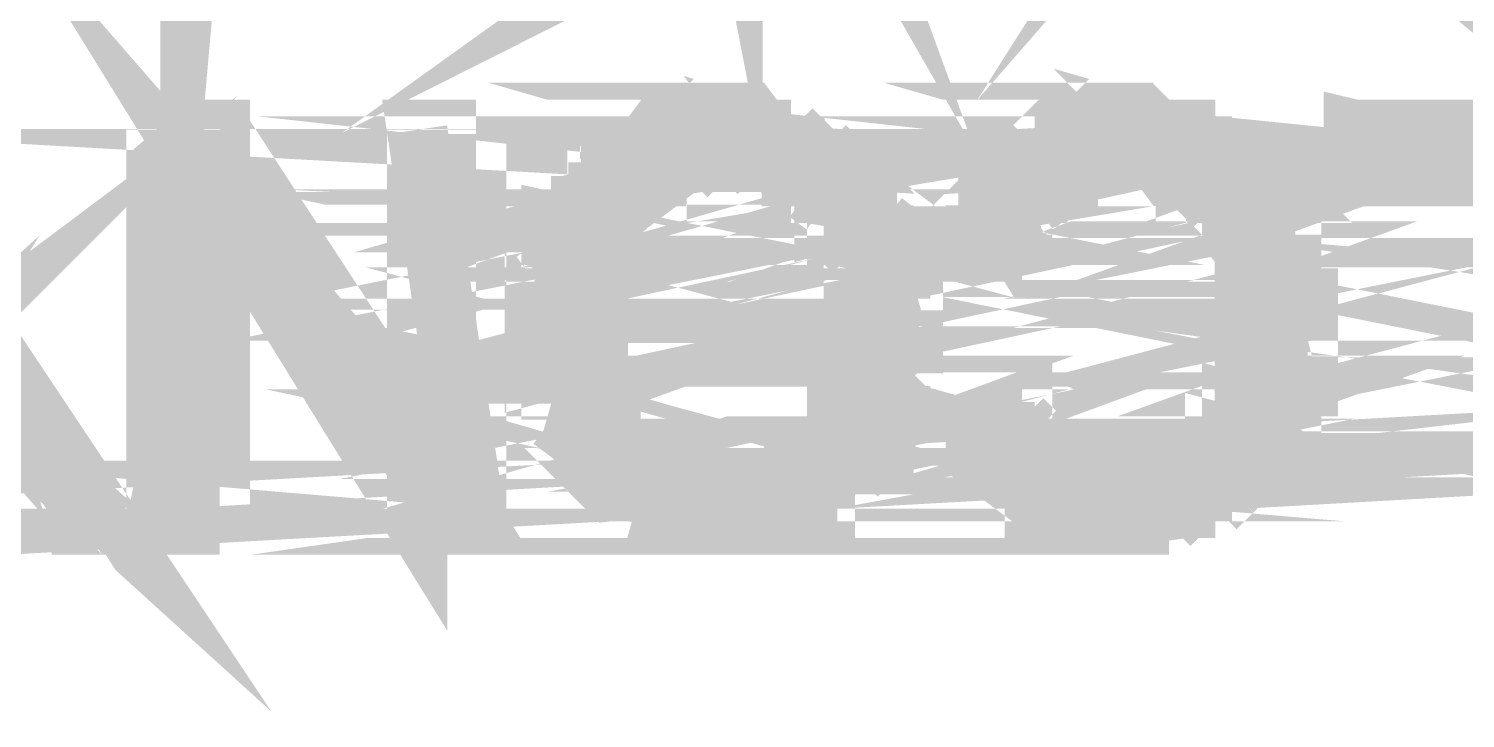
# Model space of a CAD drawing. Header units: inches. Extents: x -524 to 1067, y -71 to 1110.
# Drawn here: x 391.2 to 413.22, y 109.05 to 119.62 of the extents above; entities that cross this region are included whole.
import ezdxf

# ---------------------------------------------------------------- set-up
doc = ezdxf.new("R2010")
doc.units = ezdxf.units.IN
doc.header["$MEASUREMENT"] = 0
doc.layers.add('H', color=7, linetype='Continuous')
doc.layers.add('P', color=7, linetype='Continuous')

msp = doc.modelspace()

# ---------------------------------------------------------------- hatches: boundary and pattern name
at = {"layer": 'H', "linetype": 'Continuous'}
for points in [[(400.635, 117.82), (400.89, 118.01), (401.343, 118.01), (401.533, 118.269), (402.241, 118.269), (402.5, 118.01), (402.952, 118.01), (403.208, 117.82), (400.635, 117.82)], [(407.329, 118.01), (407.588, 118.269), (408.296, 118.269), (408.486, 118.01), (407.329, 118.01)], [(394.131, 112.024), (393.229, 112.024), (393.229, 118.01), (394.131, 118.01), (394.131, 112.024)], [(397.156, 113.374), (397.156, 112.024), (394.131, 116.918), (394.131, 118.01), (397.156, 113.374)], [(397.156, 112.024), (397.156, 118.01), (398.058, 112.024), (397.156, 112.024)], [(398.058, 112.024), (397.156, 118.01), (398.058, 118.01), (398.058, 112.024)], [(406.427, 117.561), (406.876, 118.01), (409.453, 118.01), (409.453, 117.82), (409.646, 117.82), (409.905, 117.561), (406.427, 117.561)], [(411.511, 117.367), (411.511, 118.01), (415.249, 118.01), (414.541, 117.367), (411.511, 117.367)], [(400.182, 117.561), (400.182, 117.82), (403.401, 117.82), (403.66, 117.561), (400.182, 117.561)], [(399.474, 116.918), (399.474, 117.112), (399.733, 117.112), (399.733, 117.367), (400.89, 117.367), (400.89, 117.112), (400.635, 117.112), (399.474, 116.918)], [(399.923, 117.367), (401.533, 117.561), (401.792, 117.561), (401.533, 117.561), (401.343, 117.367), (399.923, 117.367)], [(399.923, 117.367), (399.923, 117.561), (401.792, 117.561), (399.923, 117.367)], [(402.5, 117.367), (402.241, 117.561), (403.85, 117.561), (403.85, 117.367), (402.5, 117.367)], [(402.952, 117.112), (402.952, 117.367), (404.109, 117.367), (404.109, 117.112), (404.369, 116.918), (403.208, 117.112), (402.952, 117.112)], [(405.719, 116.918), (405.978, 117.112), (407.135, 117.367), (406.876, 117.112), (405.719, 116.918)], [(405.978, 117.112), (405.978, 117.367), (407.135, 117.367), (405.978, 117.112)], [(406.168, 117.367), (406.168, 117.561), (407.843, 117.561), (407.588, 117.367), (406.168, 117.367)], [(408.745, 117.367), (408.486, 117.561), (409.905, 117.561), (410.161, 117.367), (408.745, 117.367)], [(409.004, 117.112), (409.004, 117.367), (410.161, 117.367), (410.354, 117.112), (409.004, 117.112)], [(399.474, 116.659), (399.474, 116.918), (400.635, 117.112), (400.376, 116.918), (399.474, 116.659)], [(399.474, 116.659), (400.376, 116.918), (400.182, 116.659), (399.474, 116.659)], [(403.401, 116.918), (403.208, 117.112), (404.369, 116.918), (403.401, 116.918)], [(403.401, 116.659), (403.401, 116.918), (404.369, 116.918), (404.369, 116.659), (403.401, 116.659)], [(405.719, 116.4), (405.719, 116.918), (406.876, 117.112), (406.686, 116.918), (406.686, 116.659), (406.427, 116.4), (406.427, 116.21), (405.526, 116.21), (405.526, 116.4), (405.719, 116.4)], [(409.453, 116.918), (409.194, 117.112), (410.354, 116.918), (409.453, 116.918)], [(410.354, 116.918), (409.194, 117.112), (410.354, 117.112), (410.354, 116.918)], [(409.646, 116.659), (409.453, 116.918), (410.354, 116.918), (410.613, 116.659), (409.646, 116.4), (409.646, 116.659)], [(399.215, 115.951), (399.215, 116.659), (400.182, 116.659), (400.182, 116.4), (399.923, 116.21), (399.923, 114.082), (399.215, 113.893), (399.215, 114.342), (399.025, 114.342), (399.025, 115.758), (399.215, 115.951)], [(404.558, 116.21), (403.66, 116.4), (403.66, 116.659), (404.369, 116.659), (404.558, 116.4), (404.558, 116.21)], [(409.646, 116.4), (410.613, 116.659), (410.613, 116.4), (409.646, 116.4)], [(403.85, 115.502), (403.85, 116.21), (403.66, 116.4), (404.558, 116.21), (404.558, 115.951), (404.817, 115.951), (404.817, 115.758), (403.85, 115.502)], [(409.905, 116.21), (409.646, 116.4), (410.613, 116.4), (410.613, 115.951), (410.803, 115.951), (410.803, 115.243), (409.905, 115.05), (409.905, 116.21)], [(406.427, 115.951), (405.526, 116.21), (406.427, 116.21), (406.427, 115.951)], [(403.85, 113.893), (403.85, 115.502), (404.817, 115.758), (404.817, 114.342), (404.558, 114.082), (404.558, 113.633), (404.369, 113.374), (404.369, 113.185), (403.401, 113.374), (403.66, 113.374), (403.66, 113.893), (403.85, 113.893)], [(391.62, 112.024), (390.463, 113.893), (390.397, 114.082), (389.755, 114.794), (390.204, 115.502), (392.521, 112.024), (391.62, 112.024)], [(410.803, 114.794), (409.905, 115.05), (410.803, 115.243), (410.803, 114.794)], [(409.905, 113.893), (409.905, 115.05), (410.803, 114.794), (410.803, 114.082), (410.613, 114.082), (410.613, 113.633), (410.354, 113.374), (409.646, 113.374), (409.646, 113.893), (409.905, 113.893)], [(399.474, 113.374), (399.215, 113.633), (399.215, 113.893), (399.923, 114.082), (400.182, 113.893), (400.182, 113.374), (399.474, 113.374)], [(405.719, 113.633), (406.427, 113.893), (406.427, 113.633), (405.719, 113.633)], [(405.719, 113.374), (405.719, 113.633), (406.427, 113.633), (406.686, 113.374), (406.686, 113.185), (406.876, 113.185), (405.978, 112.925), (405.978, 113.185), (405.719, 113.374)], [(399.733, 112.925), (399.474, 113.185), (399.474, 113.374), (400.376, 113.374), (400.376, 113.185), (400.635, 113.185), (399.733, 112.925)], [(399.923, 112.732), (399.733, 112.925), (400.635, 113.185), (400.635, 112.925), (400.89, 112.925), (399.923, 112.732)], [(403.208, 112.925), (403.208, 113.185), (403.401, 113.185), (403.401, 113.374), (404.369, 113.185), (404.109, 113.185), (404.109, 112.925), (403.208, 112.925)], [(406.168, 112.732), (405.978, 112.925), (406.876, 113.185), (406.876, 112.925), (407.135, 112.925), (407.329, 112.732), (406.168, 112.732)], [(409.194, 112.925), (409.194, 113.185), (409.453, 113.185), (409.453, 113.374), (410.354, 113.374), (410.354, 113.185), (410.161, 112.925), (409.194, 112.925)], [(399.923, 112.732), (400.89, 112.925), (401.084, 112.732), (399.923, 112.732)], [(400.182, 112.476), (399.923, 112.732), (401.792, 112.732), (400.182, 112.476)], [(400.182, 112.476), (401.792, 112.732), (403.66, 112.732), (403.66, 112.476), (403.401, 112.476), (403.401, 112.217), (400.376, 112.476), (400.182, 112.476)], [(402.693, 112.732), (404.109, 112.925), (403.85, 112.732), (402.693, 112.732)], [(402.693, 112.732), (402.952, 112.925), (404.109, 112.925), (402.693, 112.732)], [(406.427, 112.476), (406.168, 112.732), (409.905, 112.732), (409.453, 112.217), (406.686, 112.217), (406.686, 112.476), (406.427, 112.476)], [(408.745, 112.732), (409.004, 112.925), (410.161, 112.925), (409.905, 112.732), (408.745, 112.732)], [(401.084, 112.024), (400.89, 112.217), (400.376, 112.217), (400.376, 112.476), (403.401, 112.217), (402.952, 112.217), (402.693, 112.024), (401.084, 112.024)], [(407.135, 112.024), (406.876, 112.217), (409.004, 112.217), (408.745, 112.024), (407.135, 112.024)]]:
    msp.add_hatch(color=256, dxfattribs=at).paths.add_polyline_path(points)

# ---------------------------------------------------------------- linework, layer by layer
at = {"layer": 'P', "const_width": 0.927}
for points in [[(393.872, 123.419), (393.682, 121.294), (393.682, 122.262)], [(411.964, 121.294), (409.387, 123.419), (409.646, 123.163)], [(409.646, 122.904), (411.964, 121.294), (409.646, 123.163), (409.646, 122.904)], [(408.938, 122.711), (409.387, 123.419), (408.938, 122.904), (408.938, 122.711)], [(401.985, 127.09), (401.084, 127.09), (401.985, 122.455), (401.985, 127.09)], [(403.142, 123.163), (403.401, 122.711), (403.142, 123.419)], [(401.985, 121.554), (401.084, 121.101), (401.985, 121.747), (401.985, 121.554)], [(397.156, 112.024), (397.156, 113.44), (394.131, 116.918), (397.156, 112.024)], [(402.241, 118.334), (401.533, 118.334), (402.434, 118.075), (402.241, 118.334)], [(408.23, 118.334), (407.588, 118.334), (408.486, 118.075), (408.23, 118.334)], [(401.533, 118.334), (402.434, 118.075), (401.277, 118.075), (401.533, 118.334)], [(401.792, 118.334), (402.241, 118.334), (401.533, 118.334), (401.792, 118.334)], [(401.792, 118.334), (401.792, 118.334), (401.792, 118.334)], [(401.985, 118.334), (401.985, 118.334), (401.985, 118.334)], [(401.985, 118.334), (402.241, 118.334), (401.985, 118.334)], [(407.588, 118.334), (408.486, 118.075), (407.329, 118.075), (407.588, 118.334)], [(408.23, 118.334), (407.588, 118.334), (407.778, 118.334)], [(408.037, 118.334), (408.23, 118.334), (408.037, 118.334), (407.778, 118.334), (408.037, 118.334)], [(408.23, 118.334), (407.778, 118.334)], [(407.778, 118.334), (408.23, 118.334)], [(407.778, 118.334), (408.23, 118.334)], [(408.23, 118.334), (408.23, 118.334)], [(389.236, 114.148), (389.495, 114.342), (387.178, 112.024)], [(393.164, 112.024), (394.131, 116.918), (393.164, 118.075)], [(393.164, 118.075), (393.164, 112.024)], [(394.131, 116.918), (393.164, 118.075)], [(393.164, 118.075), (394.131, 118.075), (394.131, 116.918)], [(394.131, 116.918), (394.131, 118.075)], [(394.131, 118.075), (397.156, 113.44)], [(400.825, 118.075), (403.142, 117.82), (400.635, 117.82), (400.825, 118.075)], [(398.058, 112.024), (397.156, 118.075), (398.058, 118.075)], [(397.156, 118.075), (397.156, 113.44), (398.058, 112.024)], [(398.058, 112.024), (397.156, 118.075)], [(398.058, 118.075), (398.058, 112.024)], [(406.876, 118.075), (409.387, 117.82), (406.621, 117.82), (406.876, 118.075)], [(401.084, 118.075), (402.887, 118.075), (400.825, 118.075), (401.084, 118.075)], [(402.887, 118.075), (400.825, 118.075), (402.887, 118.075), (402.887, 118.075), (400.825, 118.075), (402.887, 118.075)], [(400.825, 118.075), (400.825, 118.075), (402.887, 118.075)], [(400.825, 118.075), (403.142, 117.82), (402.887, 118.075)], [(401.277, 118.075), (402.693, 118.075), (401.084, 118.075)], [(401.084, 118.075), (401.277, 118.075)], [(402.693, 118.075), (401.084, 118.075)], [(401.084, 118.075), (402.887, 118.075), (402.693, 118.075)], [(402.434, 118.075), (401.277, 118.075), (402.434, 118.075), (402.434, 118.075), (401.277, 118.075), (402.434, 118.075)], [(401.277, 118.075), (401.277, 118.075), (402.434, 118.075)], [(401.277, 118.075), (402.693, 118.075)], [(402.693, 118.075), (402.434, 118.075)], [(409.194, 118.075), (406.876, 118.075), (409.194, 118.075)], [(409.387, 118.075), (406.876, 118.075)], [(406.876, 118.075), (409.387, 117.82)], [(408.938, 118.075), (406.876, 118.075), (408.938, 118.075)], [(409.194, 118.075), (406.876, 118.075), (406.876, 118.075), (409.194, 118.075)], [(408.938, 118.075), (406.876, 118.075), (407.069, 118.075)], [(407.329, 118.075), (408.938, 118.075), (407.069, 118.075), (407.329, 118.075)], [(408.938, 118.075), (407.069, 118.075), (408.938, 118.075), (408.938, 118.075), (407.069, 118.075)], [(408.486, 118.075), (407.329, 118.075)], [(407.329, 118.075), (408.679, 118.075)], [(407.329, 118.075), (408.679, 118.075)], [(408.679, 118.075), (407.329, 118.075), (407.329, 118.075), (408.679, 118.075)], [(407.329, 118.075), (408.938, 118.075), (408.679, 118.075)], [(408.679, 118.075), (408.486, 118.075)], [(409.387, 117.82), (409.387, 118.075)], [(411.511, 117.367), (414.475, 117.367), (411.511, 118.075), (411.511, 117.367)], [(414.475, 117.367), (411.511, 118.075)], [(411.511, 118.075), (415.183, 118.075), (414.475, 117.367)], [(400.116, 117.82), (403.595, 117.626), (400.116, 117.626)], [(399.923, 117.367), (401.533, 117.626), (401.277, 117.367)], [(403.401, 117.82), (400.116, 117.82), (400.376, 117.82)], [(403.401, 117.82), (400.116, 117.82)], [(400.116, 117.82), (403.595, 117.626), (403.401, 117.82)], [(400.116, 117.626), (400.116, 117.82)], [(400.376, 117.82), (403.401, 117.82)], [(403.401, 117.82), (400.376, 117.82)], [(400.376, 117.82), (403.401, 117.82)], [(400.376, 117.82), (403.401, 117.82), (403.401, 117.82)], [(403.401, 117.82), (400.376, 117.82)], [(400.635, 117.82), (403.401, 117.82)], [(403.401, 117.82), (400.635, 117.82)], [(403.142, 117.82), (400.635, 117.82)], [(400.635, 117.82), (403.401, 117.82)], [(403.401, 117.82), (403.142, 117.82)], [(408.679, 117.367), (410.095, 117.367), (408.486, 117.626), (408.679, 117.367)], [(409.646, 117.82), (406.427, 117.626), (406.621, 117.82)], [(406.168, 117.367), (407.778, 117.626), (407.588, 117.367)], [(409.646, 117.82), (406.427, 117.626)], [(409.387, 117.82), (406.621, 117.82)], [(406.621, 117.82), (409.646, 117.82)], [(406.621, 117.82), (409.646, 117.82)], [(409.646, 117.82), (406.621, 117.82)], [(406.621, 117.82), (406.621, 117.82)], [(409.646, 117.82), (406.621, 117.82)], [(406.621, 117.82), (409.646, 117.82), (409.646, 117.82), (406.621, 117.82)], [(409.646, 117.82), (409.387, 117.82)], [(409.84, 117.626), (409.646, 117.82)], [(390.397, 114.148), (389.689, 114.856), (390.138, 114.148)], [(399.923, 117.367), (401.533, 117.626), (401.792, 117.626), (399.923, 117.367)], [(403.85, 117.626), (402.434, 117.367), (403.85, 117.367)], [(402.241, 117.626), (403.85, 117.626), (402.434, 117.367)], [(403.595, 117.626), (399.923, 117.626)], [(399.923, 117.626), (400.116, 117.626)], [(403.595, 117.626), (399.923, 117.626), (401.985, 117.626)], [(399.923, 117.626), (401.985, 117.626), (401.985, 117.626)], [(401.985, 117.626), (399.923, 117.626)], [(401.985, 117.626), (399.923, 117.626)], [(399.923, 117.626), (401.985, 117.626)], [(401.792, 117.626), (399.923, 117.626), (399.923, 117.367)], [(399.923, 117.367), (401.792, 117.626)], [(403.595, 117.626), (400.116, 117.626)], [(400.116, 117.626), (403.595, 117.626)], [(400.116, 117.626), (403.595, 117.626)], [(401.985, 117.626), (403.85, 117.626)], [(403.85, 117.626), (401.985, 117.626)], [(401.985, 117.626), (403.595, 117.626)], [(401.985, 117.626), (403.85, 117.626)], [(403.85, 117.626), (401.985, 117.626)], [(401.985, 117.626), (403.85, 117.626)], [(403.85, 117.626), (403.595, 117.626), (401.985, 117.626)], [(402.434, 117.367), (402.241, 117.626)], [(410.095, 117.367), (408.486, 117.626), (409.84, 117.626), (410.095, 117.367)], [(403.595, 117.626), (403.595, 117.626)], [(403.85, 117.367), (403.85, 117.626)], [(406.168, 117.367), (407.778, 117.626)], [(407.778, 117.626), (406.168, 117.626)], [(406.168, 117.626), (406.168, 117.367)], [(407.778, 117.626), (406.168, 117.626)], [(406.168, 117.626), (407.778, 117.626)], [(406.168, 117.626), (407.778, 117.626), (408.037, 117.626), (406.168, 117.626)], [(408.037, 117.626), (406.168, 117.626), (409.84, 117.626)], [(406.168, 117.626), (409.84, 117.626)], [(409.84, 117.626), (406.427, 117.626), (406.168, 117.626)], [(409.84, 117.626), (406.427, 117.626), (406.427, 117.626)], [(406.427, 117.626), (409.84, 117.626)], [(406.427, 117.626), (409.84, 117.626)], [(407.778, 117.626), (407.778, 117.626)], [(409.84, 117.626), (408.037, 117.626)], [(409.84, 117.626), (408.23, 117.626), (408.037, 117.626)], [(408.037, 117.626), (409.84, 117.626)], [(409.84, 117.626), (408.037, 117.626)], [(408.037, 117.626), (409.84, 117.626)], [(408.037, 117.626), (409.84, 117.626)], [(409.84, 117.626), (408.037, 117.626), (408.037, 117.626)], [(409.84, 117.626), (408.23, 117.626)], [(408.23, 117.626), (408.486, 117.626)], [(408.486, 117.626), (409.84, 117.626)], [(409.84, 117.626), (409.84, 117.626)], [(404.044, 117.367), (402.887, 117.112), (404.044, 117.112), (404.044, 117.367)], [(401.084, 117.367), (399.668, 117.367)], [(399.668, 117.367), (401.084, 117.367)], [(400.825, 117.367), (399.668, 117.367)], [(399.668, 117.367), (400.825, 117.112), (400.825, 117.367)], [(399.668, 117.367), (400.825, 117.112)], [(400.825, 117.112), (399.668, 117.112), (399.668, 117.367)], [(401.084, 117.367), (399.668, 117.367)], [(399.668, 117.367), (399.923, 117.367)], [(401.277, 117.367), (399.923, 117.367)], [(399.923, 117.367), (401.277, 117.367)], [(401.277, 117.367), (399.923, 117.367)], [(399.923, 117.367), (401.084, 117.367), (401.277, 117.367)], [(399.923, 117.367), (401.084, 117.367)], [(401.277, 117.367), (399.923, 117.367)], [(402.887, 117.367), (404.044, 117.367), (402.887, 117.112)], [(402.434, 117.367), (403.85, 117.367)], [(403.85, 117.367), (402.434, 117.367)], [(402.434, 117.367), (403.85, 117.367)], [(402.693, 117.367), (402.434, 117.367)], [(402.693, 117.367), (404.044, 117.367)], [(404.044, 117.367), (402.693, 117.367)], [(403.85, 117.367), (402.693, 117.367)], [(403.85, 117.367), (402.693, 117.367)], [(402.693, 117.367), (404.044, 117.367)], [(402.887, 117.112), (402.887, 117.367)], [(405.912, 117.367), (407.069, 117.367), (405.912, 117.112), (405.912, 117.367)], [(404.044, 117.367), (403.85, 117.367)], [(407.069, 117.367), (406.876, 117.112), (405.912, 117.112)], [(405.912, 117.112), (407.069, 117.367)], [(407.329, 117.367), (405.912, 117.367)], [(405.912, 117.367), (406.168, 117.367)], [(407.329, 117.367), (405.912, 117.367)], [(405.912, 117.367), (407.069, 117.367), (407.329, 117.367)], [(407.588, 117.367), (406.168, 117.367)], [(406.168, 117.367), (407.588, 117.367)], [(407.329, 117.367), (406.168, 117.367)], [(406.168, 117.367), (407.329, 117.367)], [(406.168, 117.367), (407.329, 117.367)], [(407.588, 117.367), (406.168, 117.367)], [(408.938, 117.367), (410.095, 117.367), (408.938, 117.112), (408.938, 117.367)], [(407.329, 117.367), (407.329, 117.367)], [(408.679, 117.367), (410.095, 117.367)], [(410.095, 117.367), (408.679, 117.367)], [(408.679, 117.367), (410.095, 117.367)], [(408.938, 117.367), (408.679, 117.367)], [(410.095, 117.367), (408.938, 117.367)], [(410.095, 117.367), (408.938, 117.367)], [(408.938, 117.367), (410.095, 117.367)], [(410.095, 117.367), (408.938, 117.112)], [(408.938, 117.112), (410.354, 117.112), (410.095, 117.367)], [(410.095, 117.367), (410.095, 117.367)], [(400.635, 117.112), (400.376, 116.918), (399.474, 116.918), (400.635, 117.112)], [(399.474, 117.112), (400.635, 117.112), (399.474, 116.918)], [(399.668, 117.112), (400.635, 117.112), (399.474, 117.112)], [(399.474, 117.112), (399.668, 117.112)], [(400.635, 117.112), (399.474, 117.112)], [(399.474, 117.112), (400.635, 117.112)], [(399.474, 116.918), (399.474, 117.112)], [(400.825, 117.112), (399.668, 117.112), (400.635, 117.112), (400.825, 117.112)], [(400.635, 117.112), (400.635, 117.112)], [(405.912, 117.112), (406.876, 117.112), (405.719, 116.918), (405.912, 117.112)], [(402.887, 117.112), (404.044, 117.112)], [(404.044, 117.112), (403.142, 117.112), (402.887, 117.112)], [(403.142, 117.112), (404.303, 116.918), (404.044, 117.112)], [(403.142, 117.112), (403.401, 116.918)], [(404.303, 116.918), (403.142, 117.112)], [(404.044, 117.112), (403.142, 117.112)], [(403.142, 117.112), (404.303, 116.918), (403.142, 117.112)], [(403.142, 117.112), (403.142, 117.112)], [(406.876, 117.112), (405.719, 116.918), (406.876, 117.112), (405.719, 116.918)], [(406.876, 117.112), (405.912, 117.112)], [(405.912, 117.112), (406.876, 117.112)], [(406.621, 116.918), (406.876, 117.112)], [(406.876, 117.112), (406.876, 117.112)], [(408.938, 117.112), (410.354, 117.112), (408.938, 117.112)], [(409.194, 117.112), (409.387, 116.918)], [(410.354, 116.918), (409.194, 117.112)], [(409.194, 117.112), (410.354, 117.112)], [(410.354, 117.112), (409.194, 117.112), (409.194, 117.112), (410.354, 117.112)], [(409.194, 117.112), (410.354, 116.918)], [(410.354, 116.918), (410.354, 117.112)], [(392.455, 112.024), (390.397, 113.893), (390.138, 115.502), (392.455, 112.024)], [(394.131, 112.024), (393.164, 112.024), (394.131, 116.918)], [(394.131, 116.918), (394.131, 112.024)], [(397.156, 113.44), (394.131, 116.918)], [(400.376, 116.918), (399.474, 116.659), (400.376, 116.918), (399.474, 116.659), (400.116, 116.659), (400.376, 116.918)], [(400.376, 116.918), (399.474, 116.918)], [(399.474, 116.918), (400.376, 116.918), (400.376, 116.918), (399.474, 116.918)], [(400.376, 116.918), (399.474, 116.659), (399.474, 116.918)], [(403.401, 116.918), (404.303, 116.918), (403.401, 116.659), (403.401, 116.918)], [(403.401, 116.918), (404.303, 116.918)], [(404.303, 116.918), (403.401, 116.918)], [(404.303, 116.918), (403.401, 116.659)], [(403.401, 116.918), (404.303, 116.918)], [(403.401, 116.918), (404.303, 116.918), (404.303, 116.918)], [(404.303, 116.918), (403.401, 116.918)], [(404.303, 116.659), (404.303, 116.918)], [(405.719, 116.918), (406.621, 116.918)], [(405.719, 116.918), (406.621, 116.918)], [(406.621, 116.918), (405.719, 116.918)], [(405.719, 116.918), (405.719, 116.918)], [(406.621, 116.918), (405.719, 116.918)], [(405.719, 116.918), (406.621, 116.918), (406.621, 116.918), (405.719, 116.918)], [(406.621, 116.918), (405.719, 116.659), (405.719, 116.918)], [(406.621, 116.918), (405.719, 116.659)], [(406.621, 116.659), (406.621, 116.918)], [(409.387, 116.918), (410.354, 116.918), (409.646, 116.659), (409.387, 116.918)], [(409.387, 116.918), (410.354, 116.918)], [(410.354, 116.918), (409.387, 116.918)], [(409.387, 116.918), (410.354, 116.918)], [(409.387, 116.918), (410.354, 116.918), (410.354, 116.918)], [(410.354, 116.918), (409.387, 116.918)], [(410.354, 116.918), (409.646, 116.659)], [(410.548, 116.659), (410.354, 116.918)], [(400.116, 116.659), (399.215, 116.659), (400.116, 116.466), (400.116, 116.659)], [(399.215, 116.659), (400.116, 116.466), (399.215, 116.466), (399.215, 116.659)], [(399.474, 116.659), (400.116, 116.659), (399.215, 116.659)], [(399.215, 116.659), (399.474, 116.659)], [(400.116, 116.466), (399.215, 116.466)], [(399.215, 116.466), (400.116, 116.466)], [(399.215, 116.466), (400.116, 116.466)], [(400.116, 116.466), (399.215, 116.21)], [(399.215, 116.21), (399.215, 116.466)], [(400.116, 116.466), (399.215, 116.21)], [(399.474, 116.659), (400.116, 116.659)], [(400.116, 116.659), (399.474, 116.659)], [(399.923, 116.21), (400.116, 116.466)], [(400.116, 116.466), (400.116, 116.466)], [(403.595, 116.659), (404.558, 116.466), (403.595, 116.466), (403.595, 116.659)], [(406.427, 116.466), (405.46, 116.21), (406.427, 116.21)], [(403.401, 116.659), (404.303, 116.659)], [(403.401, 116.659), (404.303, 116.659), (403.595, 116.659)], [(403.595, 116.659), (403.401, 116.659)], [(404.303, 116.659), (403.595, 116.659)], [(403.595, 116.659), (404.303, 116.659)], [(404.303, 116.659), (403.595, 116.659)], [(403.595, 116.659), (404.558, 116.466)], [(403.595, 116.466), (403.85, 116.21)], [(404.558, 116.21), (403.595, 116.466)], [(404.558, 116.466), (403.595, 116.466)], [(403.595, 116.466), (404.558, 116.466)], [(403.595, 116.466), (404.558, 116.466)], [(404.558, 116.466), (403.595, 116.466), (403.595, 116.466), (404.558, 116.466)], [(403.595, 116.466), (404.558, 116.21)], [(404.558, 116.466), (404.303, 116.659)], [(404.558, 116.466), (404.558, 116.466)], [(404.558, 116.21), (404.558, 116.466)], [(406.427, 116.466), (405.46, 116.466)], [(405.46, 116.466), (405.719, 116.466)], [(406.427, 116.466), (405.46, 116.466)], [(405.46, 116.466), (406.427, 116.466)], [(405.46, 116.466), (406.427, 116.466)], [(406.427, 116.466), (405.46, 116.21)], [(405.46, 116.21), (405.46, 116.466)], [(405.719, 116.659), (406.621, 116.659)], [(405.719, 116.659), (406.621, 116.659)], [(406.621, 116.659), (405.719, 116.466), (405.719, 116.659)], [(406.621, 116.659), (405.719, 116.466)], [(405.719, 116.466), (406.427, 116.466), (406.621, 116.659)], [(405.719, 116.466), (406.427, 116.466)], [(406.427, 116.466), (406.427, 116.466)], [(406.427, 116.21), (406.427, 116.466)], [(410.548, 116.466), (409.84, 116.21), (410.548, 116.21)], [(410.548, 116.659), (409.646, 116.466), (410.548, 116.659), (409.646, 116.466)], [(409.646, 116.466), (410.548, 116.466), (410.548, 116.659)], [(409.646, 116.659), (410.548, 116.659)], [(409.646, 116.659), (410.548, 116.659)], [(410.548, 116.659), (409.646, 116.466)], [(409.646, 116.466), (409.646, 116.659)], [(409.646, 116.466), (410.548, 116.466)], [(410.548, 116.466), (409.646, 116.466)], [(409.646, 116.466), (410.548, 116.466)], [(410.548, 116.466), (409.84, 116.21), (409.646, 116.466)], [(409.646, 116.466), (410.548, 116.466)], [(410.548, 116.466), (409.646, 116.466)], [(409.646, 116.466), (410.548, 116.466)], [(410.548, 116.466), (410.548, 116.466), (409.646, 116.466)], [(410.548, 116.21), (410.548, 116.466)], [(389.689, 114.856), (390.138, 114.342), (389.944, 114.856), (389.689, 114.856)], [(399.215, 116.21), (399.923, 116.21), (399.215, 115.951)], [(399.215, 116.21), (399.923, 116.21)], [(399.215, 116.21), (399.923, 116.21)], [(399.923, 116.21), (399.215, 116.21), (399.215, 116.21), (399.923, 116.21)], [(399.215, 116.21), (399.923, 116.21)], [(399.215, 115.951), (399.215, 116.21)], [(399.923, 116.21), (399.215, 115.951)], [(399.215, 115.951), (399.923, 115.951), (399.923, 116.21)], [(399.923, 116.21), (399.923, 116.21)], [(403.85, 116.21), (404.558, 116.21), (403.85, 115.951), (403.85, 116.21)], [(403.85, 116.21), (404.558, 116.21)], [(404.558, 116.21), (403.85, 115.951)], [(403.85, 115.951), (404.558, 115.951), (404.558, 116.21)], [(406.427, 116.21), (405.46, 116.21)], [(405.46, 116.21), (406.427, 116.21)], [(406.427, 115.951), (405.46, 116.21), (406.427, 115.951), (406.427, 115.951)], [(409.84, 116.21), (410.548, 116.21)], [(410.548, 116.21), (409.84, 115.951)], [(409.84, 115.951), (409.84, 116.21)], [(410.548, 116.21), (409.84, 115.951)], [(410.548, 115.951), (410.548, 116.21)], [(388.079, 112.024), (387.178, 112.024), (389.236, 113.893), (388.079, 112.024)], [(392.455, 112.024), (390.397, 113.893), (391.554, 112.024)], [(399.215, 115.951), (399.923, 115.951), (398.959, 115.758)], [(398.959, 115.758), (399.215, 115.951)], [(399.923, 115.951), (398.959, 115.758)], [(399.923, 115.758), (399.923, 115.951)], [(403.85, 115.951), (404.752, 115.951), (403.85, 115.758)], [(403.85, 115.951), (404.558, 115.951), (403.85, 115.951), (403.85, 115.951), (404.558, 115.951)], [(403.85, 115.951), (404.752, 115.951)], [(403.85, 115.758), (403.85, 115.951)], [(404.752, 115.951), (403.85, 115.758)], [(404.752, 115.951), (404.558, 115.951)], [(404.752, 115.758), (404.752, 115.951)], [(409.84, 115.951), (410.803, 115.951), (409.84, 115.758), (409.84, 115.951)], [(409.84, 115.951), (410.548, 115.951)], [(409.84, 115.951), (410.548, 115.951), (409.84, 115.951), (409.84, 115.951), (410.548, 115.951)], [(409.84, 115.951), (410.803, 115.951), (410.548, 115.951)], [(410.803, 115.951), (409.84, 115.758)], [(409.84, 115.758), (410.803, 115.758), (410.803, 115.951)], [(424.26, 114.601), (422.651, 114.856), (425.611, 114.601)], [(398.959, 115.758), (399.923, 115.502), (398.959, 115.502), (398.959, 115.758)], [(398.959, 115.758), (399.923, 115.758)], [(398.959, 115.758), (399.923, 115.758)], [(399.923, 115.758), (398.959, 115.758), (398.959, 115.758), (399.923, 115.758)], [(398.959, 115.758), (399.923, 115.502)], [(399.923, 115.502), (399.923, 115.758)], [(404.752, 115.758), (403.85, 115.502), (404.752, 115.758)], [(403.85, 115.758), (404.752, 115.758)], [(403.85, 115.758), (404.752, 115.758)], [(404.752, 115.758), (403.85, 115.502)], [(403.85, 115.502), (403.85, 115.758)], [(410.803, 115.758), (409.84, 115.502), (410.803, 115.502)], [(409.84, 115.758), (410.803, 115.758)], [(410.803, 115.758), (409.84, 115.502)], [(409.84, 115.502), (409.84, 115.758)], [(410.803, 115.502), (410.803, 115.758)], [(399.923, 115.502), (398.959, 115.309), (399.923, 115.309), (399.923, 115.502)], [(399.923, 115.502), (398.959, 115.502)], [(398.959, 115.502), (399.923, 115.502)], [(398.959, 115.502), (399.923, 115.502)], [(399.923, 115.502), (398.959, 115.309), (398.959, 115.502)], [(399.923, 115.502), (399.923, 115.502)], [(404.752, 115.502), (403.85, 115.309), (404.752, 115.309), (404.752, 115.502)], [(404.752, 115.502), (403.85, 115.502)], [(403.85, 115.502), (404.752, 115.502), (404.752, 115.502), (403.85, 115.502)], [(404.752, 115.502), (403.85, 115.309)], [(403.85, 115.309), (403.85, 115.502)], [(409.84, 115.502), (410.803, 115.309), (409.84, 115.309), (409.84, 115.502)], [(409.84, 115.502), (410.803, 115.502)], [(410.803, 115.502), (409.84, 115.502)], [(409.84, 115.502), (409.84, 115.502)], [(410.803, 115.502), (409.84, 115.502)], [(409.84, 115.502), (410.803, 115.309)], [(410.803, 115.309), (410.803, 115.502)], [(398.959, 115.309), (399.923, 115.309), (398.959, 115.05), (398.959, 115.309)], [(399.923, 115.309), (398.959, 115.05)], [(398.959, 115.05), (399.923, 115.05), (399.923, 115.309)], [(403.85, 115.309), (404.752, 115.309), (403.85, 115.309), (403.85, 115.309), (404.752, 115.309), (403.85, 115.309)], [(404.752, 115.309), (404.752, 115.309), (403.85, 115.309)], [(404.752, 115.309), (403.85, 115.05)], [(403.85, 115.05), (403.85, 115.309)], [(404.752, 115.309), (403.85, 115.05)], [(403.85, 115.05), (404.752, 115.05), (404.752, 115.309)], [(410.803, 115.309), (409.84, 115.05), (410.803, 115.309)], [(410.803, 115.309), (409.84, 115.309), (410.803, 115.309), (410.803, 115.309), (409.84, 115.309)], [(410.803, 115.309), (409.84, 115.05), (409.84, 115.309)], [(398.959, 115.05), (399.923, 114.856), (398.959, 114.856), (398.959, 115.05)], [(398.959, 115.05), (399.923, 115.05)], [(399.923, 115.05), (398.959, 115.05), (398.959, 115.05), (399.923, 115.05)], [(398.959, 115.05), (399.923, 114.856), (399.923, 115.05)], [(404.752, 115.05), (403.85, 114.856), (404.752, 114.856)], [(403.85, 115.05), (404.752, 115.05)], [(404.752, 115.05), (403.85, 114.856), (403.85, 115.05)], [(404.752, 114.856), (404.752, 115.05)], [(410.803, 115.05), (409.84, 115.05), (410.803, 114.856)], [(409.84, 115.05), (410.803, 114.856), (409.84, 115.05)], [(409.84, 115.05), (410.803, 114.856), (409.84, 115.05), (409.84, 115.05)], [(410.803, 114.856), (410.803, 115.05)], [(399.923, 114.856), (398.959, 114.601), (399.923, 114.601)], [(399.923, 114.856), (398.959, 114.856), (399.923, 114.856), (399.923, 114.856), (398.959, 114.856)], [(399.923, 114.856), (398.959, 114.601), (398.959, 114.856)], [(399.923, 114.601), (399.923, 114.856)], [(404.752, 114.856), (403.85, 114.601), (404.752, 114.601)], [(403.85, 114.856), (404.752, 114.856), (403.85, 114.601)], [(403.85, 114.601), (403.85, 114.856)], [(404.752, 114.601), (404.752, 114.856)], [(410.803, 114.856), (409.84, 114.601), (410.803, 114.601), (410.803, 114.856)], [(409.84, 114.856), (410.803, 114.856), (409.84, 114.856), (409.84, 114.856), (410.803, 114.856), (409.84, 114.856)], [(410.803, 114.856), (410.803, 114.856), (409.84, 114.856)], [(410.803, 114.856), (409.84, 114.601), (409.84, 114.856)], [(399.923, 114.601), (398.959, 114.342), (399.923, 114.342), (399.923, 114.601)], [(398.959, 114.601), (399.923, 114.601), (398.959, 114.342), (398.959, 114.601)], [(403.85, 114.601), (404.752, 114.601)], [(404.752, 114.601), (403.85, 114.601)], [(403.85, 114.601), (403.85, 114.601)], [(404.752, 114.601), (403.85, 114.601)], [(403.85, 114.601), (404.752, 114.342)], [(403.85, 114.601), (404.752, 114.342)], [(403.85, 114.342), (403.85, 114.601)], [(404.752, 114.342), (404.752, 114.601)], [(410.803, 114.601), (409.84, 114.342), (410.803, 114.342)], [(409.84, 114.601), (410.803, 114.601), (409.84, 114.342), (409.84, 114.601)], [(422.651, 112.539), (426.319, 112.024), (422.651, 112.732), (422.651, 112.539)], [(410.803, 114.342), (410.803, 114.601)], [(398.959, 114.342), (399.923, 114.342), (399.215, 114.342)], [(399.215, 114.342), (398.959, 114.342)], [(399.923, 114.342), (399.215, 114.342)], [(399.215, 114.342), (399.923, 114.342)], [(399.215, 114.342), (399.923, 114.342)], [(399.923, 114.342), (399.215, 114.148)], [(399.215, 114.148), (399.215, 114.342)], [(399.923, 114.342), (399.215, 114.148)], [(399.215, 114.148), (399.923, 114.148), (399.923, 114.342)], [(399.923, 114.342), (399.923, 114.342)], [(404.752, 114.342), (403.85, 114.342)], [(404.752, 114.342), (403.85, 114.342)], [(403.85, 114.342), (404.752, 114.342), (404.752, 114.342), (403.85, 114.342)], [(404.752, 114.342), (403.85, 114.148)], [(403.85, 114.148), (403.85, 114.342)], [(404.752, 114.342), (403.85, 114.148)], [(404.558, 114.148), (404.752, 114.342)], [(409.84, 114.342), (410.803, 114.342), (409.84, 114.148)], [(409.84, 114.148), (409.84, 114.342)], [(410.803, 114.342), (409.84, 114.148)], [(409.84, 114.148), (410.803, 114.148), (410.803, 114.342)], [(399.215, 114.148), (399.923, 114.148), (399.215, 113.893)], [(399.215, 113.893), (399.923, 114.148)], [(399.215, 113.893), (399.215, 114.148)], [(399.923, 114.148), (400.116, 113.893)], [(404.558, 114.148), (403.85, 113.893), (404.558, 113.893)], [(403.85, 114.148), (404.558, 114.148), (403.85, 113.893)], [(403.85, 114.148), (404.558, 114.148)], [(403.85, 113.893), (403.85, 114.148)], [(404.558, 113.893), (404.558, 114.148)], [(409.84, 114.148), (410.548, 114.148), (409.84, 113.893)], [(409.84, 114.148), (410.803, 114.148)], [(410.803, 114.148), (409.84, 114.148), (409.84, 114.148), (410.803, 114.148)], [(409.84, 114.148), (410.548, 114.148)], [(409.84, 113.893), (409.84, 114.148)], [(410.548, 114.148), (409.84, 113.893)], [(410.548, 114.148), (410.803, 114.148)], [(410.548, 113.893), (410.548, 114.148)], [(399.215, 113.893), (400.116, 113.633), (399.215, 113.633)], [(400.116, 113.893), (399.215, 113.893)], [(400.116, 113.893), (399.215, 113.893), (400.116, 113.893), (400.116, 113.893), (399.215, 113.893), (400.116, 113.893)], [(399.215, 113.893), (399.215, 113.893), (400.116, 113.893)], [(399.215, 113.893), (400.116, 113.633)], [(399.215, 113.633), (399.215, 113.893)], [(400.116, 113.633), (400.116, 113.893)], [(406.427, 113.893), (405.719, 113.633), (406.427, 113.633), (406.427, 113.893)], [(404.558, 113.893), (403.595, 113.893), (403.85, 113.893)], [(404.558, 113.893), (403.595, 113.893), (404.558, 113.893), (404.558, 113.893), (403.595, 113.893)], [(404.558, 113.893), (403.595, 113.633)], [(403.595, 113.633), (403.595, 113.893)], [(404.558, 113.893), (403.595, 113.633)], [(403.85, 113.893), (404.558, 113.893)], [(404.558, 113.633), (404.558, 113.893)], [(410.548, 113.893), (409.646, 113.893), (410.548, 113.633), (410.548, 113.893)], [(409.646, 113.893), (410.548, 113.633), (409.646, 113.633), (409.646, 113.893)], [(409.84, 113.893), (410.548, 113.893), (409.646, 113.893), (409.84, 113.893)], [(409.84, 113.893), (410.548, 113.893)], [(400.116, 113.633), (399.215, 113.633), (400.116, 113.44)], [(399.215, 113.633), (400.116, 113.44)], [(400.116, 113.44), (399.474, 113.44), (399.215, 113.633)], [(400.116, 113.44), (400.116, 113.633)], [(403.595, 113.633), (404.303, 113.44), (403.595, 113.44), (403.595, 113.633)], [(403.595, 113.633), (404.558, 113.633)], [(403.595, 113.633), (404.558, 113.633)], [(404.558, 113.633), (403.595, 113.633), (403.595, 113.633), (404.558, 113.633)], [(403.595, 113.633), (404.303, 113.44), (404.558, 113.633)], [(405.719, 113.633), (406.427, 113.633), (405.719, 113.633), (406.427, 113.633)], [(406.427, 113.633), (405.719, 113.44), (405.719, 113.633)], [(406.427, 113.633), (405.719, 113.44)], [(405.719, 113.633), (406.427, 113.633), (406.427, 113.633), (405.719, 113.633)], [(406.621, 113.44), (406.427, 113.633)], [(410.548, 113.633), (409.646, 113.633)], [(409.646, 113.633), (410.548, 113.633)], [(409.646, 113.633), (410.548, 113.633)], [(410.548, 113.633), (409.646, 113.44), (409.646, 113.633)], [(410.548, 113.633), (409.646, 113.44)], [(409.646, 113.44), (410.354, 113.44), (410.548, 113.633)], [(410.548, 113.633), (410.548, 113.633)], [(401.792, 112.732), (403.595, 112.732), (400.116, 112.539), (401.792, 112.732)], [(397.156, 113.44), (398.058, 112.024), (397.156, 112.024)], [(397.156, 112.024), (397.156, 113.44)], [(399.474, 113.44), (400.376, 113.44)], [(400.376, 113.44), (399.474, 113.44)], [(399.474, 113.44), (400.376, 113.44)], [(400.376, 113.44), (399.474, 113.44)], [(399.474, 113.44), (399.474, 113.44)], [(400.376, 113.44), (399.474, 113.44)], [(399.474, 113.44), (400.376, 113.185), (400.376, 113.44)], [(399.474, 113.44), (400.376, 113.185)], [(399.474, 113.185), (399.474, 113.44)], [(400.116, 113.44), (399.474, 113.44)], [(399.474, 113.44), (400.376, 113.44), (400.116, 113.44)], [(404.303, 113.44), (403.401, 113.44), (404.303, 113.185), (404.303, 113.44)], [(403.401, 113.44), (404.303, 113.185), (403.401, 113.44)], [(404.303, 113.44), (403.401, 113.44), (403.595, 113.44)], [(404.303, 113.44), (403.595, 113.44)], [(403.595, 113.44), (404.303, 113.44), (404.303, 113.44), (403.595, 113.44)], [(405.719, 113.44), (406.621, 113.185), (405.912, 113.185), (405.719, 113.44)], [(405.719, 113.44), (406.621, 113.44)], [(405.719, 113.44), (406.621, 113.44)], [(406.621, 113.44), (405.719, 113.44)], [(405.719, 113.44), (405.719, 113.44)], [(406.621, 113.44), (405.719, 113.44)], [(405.719, 113.44), (406.621, 113.185), (406.621, 113.44)], [(410.354, 113.185), (409.387, 113.44), (409.387, 113.185)], [(410.354, 113.185), (409.387, 113.44)], [(409.387, 113.44), (410.354, 113.44)], [(409.387, 113.44), (410.354, 113.44)], [(410.354, 113.44), (410.354, 113.44), (409.387, 113.44)], [(410.354, 113.44), (409.387, 113.44), (409.646, 113.44)], [(409.646, 113.44), (410.354, 113.44)], [(410.354, 113.44), (410.354, 113.185)], [(399.474, 113.185), (400.635, 113.185), (399.668, 112.991)], [(400.376, 113.185), (399.474, 113.185)], [(400.376, 113.185), (399.474, 113.185)], [(399.474, 113.185), (400.635, 113.185), (400.376, 113.185)], [(399.668, 112.991), (399.474, 113.185)], [(400.635, 113.185), (399.668, 112.991), (400.635, 113.185)], [(403.142, 113.185), (404.044, 113.185), (403.142, 112.991), (403.142, 113.185)], [(405.912, 113.185), (406.876, 113.185), (405.912, 112.991)], [(403.401, 113.185), (404.303, 113.185), (403.142, 113.185), (403.401, 113.185)], [(404.303, 113.185), (403.142, 113.185), (404.044, 113.185), (404.303, 113.185)], [(404.044, 113.185), (403.142, 112.991)], [(404.044, 112.991), (404.044, 113.185)], [(410.095, 112.991), (409.194, 113.185), (410.354, 113.185)], [(405.912, 112.991), (406.876, 112.991), (406.876, 113.185)], [(406.876, 113.185), (405.912, 112.991)], [(406.621, 113.185), (405.912, 113.185), (406.876, 113.185), (406.621, 113.185)], [(405.912, 112.991), (405.912, 113.185)], [(410.095, 112.991), (409.194, 113.185)], [(409.194, 113.185), (409.194, 112.991)], [(409.194, 113.185), (410.354, 113.185), (409.387, 113.185), (409.194, 113.185)], [(410.354, 113.185), (409.387, 113.185), (410.354, 113.185), (410.354, 113.185), (409.387, 113.185)], [(410.354, 113.185), (410.095, 112.991)], [(400.825, 112.991), (401.084, 112.732), (399.923, 112.732), (400.825, 112.991)], [(402.887, 112.991), (404.044, 112.991), (402.693, 112.732)], [(400.635, 112.991), (399.668, 112.991)], [(399.668, 112.991), (400.825, 112.991), (400.635, 112.991)], [(399.668, 112.991), (400.825, 112.991), (399.668, 112.991), (399.668, 112.991), (400.825, 112.991), (399.668, 112.991)], [(400.825, 112.991), (400.825, 112.991), (399.668, 112.991)], [(400.825, 112.991), (399.923, 112.732), (399.668, 112.991)], [(404.044, 112.991), (402.693, 112.732)], [(402.693, 112.732), (402.887, 112.991)], [(402.887, 112.991), (404.044, 112.991)], [(404.044, 112.991), (402.887, 112.991)], [(402.887, 112.991), (404.044, 112.991)], [(404.044, 112.991), (404.044, 112.991), (402.887, 112.991)], [(403.142, 112.991), (404.044, 112.991)], [(404.044, 112.991), (403.142, 112.991)], [(403.142, 112.991), (404.044, 112.991)], [(407.329, 112.732), (406.168, 112.732), (407.069, 112.991), (407.329, 112.732)], [(403.85, 112.732), (404.044, 112.991)], [(410.095, 112.991), (408.679, 112.732), (409.84, 112.732)], [(408.938, 112.991), (410.095, 112.991), (408.679, 112.732)], [(407.069, 112.991), (405.912, 112.991)], [(405.912, 112.991), (406.168, 112.732)], [(407.069, 112.991), (405.912, 112.991)], [(405.912, 112.991), (407.069, 112.991), (407.069, 112.991), (405.912, 112.991)], [(407.069, 112.991), (405.912, 112.991)], [(405.912, 112.991), (405.912, 112.991)], [(407.069, 112.991), (405.912, 112.991), (406.876, 112.991)], [(406.168, 112.732), (407.069, 112.991)], [(406.876, 112.991), (407.069, 112.991)], [(408.679, 112.732), (408.938, 112.991)], [(409.194, 112.991), (410.095, 112.991)], [(410.095, 112.991), (409.194, 112.991)], [(409.194, 112.991), (410.095, 112.991)], [(410.095, 112.991), (409.194, 112.991)], [(409.194, 112.991), (410.095, 112.991)], [(410.095, 112.991), (410.095, 112.991), (409.194, 112.991)], [(409.194, 112.991), (410.095, 112.991)], [(409.84, 112.732), (410.095, 112.991)], [(406.168, 112.732), (409.84, 112.732), (406.427, 112.539), (406.168, 112.732)], [(399.923, 112.732), (401.792, 112.732), (400.116, 112.539), (399.923, 112.732)], [(401.277, 112.732), (399.923, 112.732)], [(399.923, 112.732), (401.277, 112.732)], [(401.533, 112.732), (399.923, 112.732)], [(399.923, 112.732), (401.792, 112.732)], [(401.084, 112.732), (399.923, 112.732)], [(399.923, 112.732), (401.277, 112.732)], [(399.923, 112.732), (401.277, 112.732)], [(401.277, 112.732), (399.923, 112.732), (399.923, 112.732), (401.277, 112.732)], [(399.923, 112.732), (401.277, 112.732)], [(403.595, 112.732), (400.116, 112.539)], [(401.792, 112.732), (400.116, 112.539), (401.792, 112.732)], [(401.277, 112.732), (401.084, 112.732)], [(401.277, 112.732), (401.277, 112.732)], [(401.792, 112.732), (401.533, 112.732)], [(401.792, 112.732), (403.595, 112.732), (401.985, 112.732)], [(401.985, 112.732), (401.792, 112.732)], [(401.792, 112.732), (401.792, 112.732)], [(403.595, 112.732), (401.985, 112.732), (402.241, 112.732), (403.595, 112.732)], [(402.434, 112.732), (403.85, 112.732), (402.241, 112.732), (402.434, 112.732)], [(403.85, 112.732), (402.241, 112.732), (403.595, 112.732), (403.85, 112.732)], [(402.434, 112.732), (403.85, 112.732)], [(403.85, 112.732), (402.434, 112.732)], [(402.434, 112.732), (403.85, 112.732)], [(403.85, 112.732), (402.693, 112.732), (402.434, 112.732)], [(403.85, 112.732), (402.693, 112.732)], [(402.693, 112.732), (403.85, 112.732)], [(402.693, 112.732), (403.85, 112.732)], [(403.595, 112.539), (403.595, 112.732)], [(403.85, 112.732), (403.85, 112.732)], [(408.037, 112.732), (406.168, 112.732), (407.778, 112.732), (408.037, 112.732)], [(406.168, 112.732), (407.778, 112.732)], [(407.778, 112.732), (407.778, 112.732), (406.168, 112.732)], [(407.778, 112.732), (406.168, 112.732)], [(406.168, 112.732), (407.588, 112.732), (407.778, 112.732)], [(406.168, 112.732), (407.588, 112.732)], [(407.588, 112.732), (407.329, 112.732), (406.168, 112.732)], [(407.329, 112.732), (406.168, 112.732)], [(406.168, 112.732), (407.329, 112.732)], [(407.329, 112.732), (406.168, 112.732), (406.168, 112.732)], [(406.168, 112.732), (407.329, 112.732)], [(408.037, 112.732), (406.168, 112.732), (409.84, 112.732)], [(409.84, 112.732), (406.427, 112.539)], [(409.84, 112.732), (408.037, 112.732)], [(408.037, 112.732), (409.84, 112.732)], [(409.84, 112.732), (408.23, 112.732), (408.037, 112.732)], [(409.84, 112.732), (408.23, 112.732), (408.23, 112.732)], [(408.23, 112.732), (409.84, 112.732)], [(408.23, 112.732), (409.84, 112.732)], [(409.84, 112.732), (408.486, 112.732), (408.23, 112.732)], [(409.84, 112.732), (408.486, 112.732)], [(408.486, 112.732), (409.84, 112.732)], [(408.486, 112.732), (409.84, 112.732)], [(409.84, 112.732), (408.679, 112.732), (408.486, 112.732)], [(409.84, 112.732), (408.679, 112.732), (408.679, 112.732)], [(408.679, 112.732), (409.84, 112.732)], [(409.646, 112.539), (409.84, 112.732)], [(409.84, 112.732), (409.84, 112.732)], [(403.401, 112.539), (400.376, 112.539), (403.401, 112.283), (403.401, 112.539)], [(400.116, 112.539), (403.595, 112.539)], [(400.116, 112.539), (403.595, 112.539), (400.116, 112.539), (400.116, 112.539), (403.595, 112.539)], [(400.116, 112.539), (403.401, 112.539), (403.595, 112.539)], [(400.116, 112.539), (403.401, 112.539), (400.376, 112.539), (400.116, 112.539)], [(400.376, 112.539), (403.401, 112.283), (400.376, 112.539)], [(406.427, 112.539), (409.646, 112.539)], [(406.427, 112.539), (409.646, 112.539), (406.427, 112.539), (406.427, 112.539), (409.646, 112.539), (406.427, 112.539)], [(409.646, 112.539), (409.646, 112.539), (406.427, 112.539)], [(409.646, 112.539), (406.621, 112.539), (406.427, 112.539)], [(409.646, 112.539), (406.621, 112.539)], [(406.621, 112.539), (409.387, 112.283)], [(406.621, 112.539), (409.387, 112.283)], [(409.387, 112.283), (406.621, 112.283), (406.621, 112.539)], [(409.387, 112.283), (409.646, 112.539)], [(402.887, 112.283), (401.084, 112.024), (402.693, 112.024)], [(400.825, 112.283), (402.887, 112.283), (401.084, 112.024)], [(400.376, 112.283), (403.401, 112.283), (400.635, 112.283), (400.376, 112.283)], [(403.401, 112.283), (400.635, 112.283), (403.142, 112.283), (403.401, 112.283)], [(400.635, 112.283), (403.142, 112.283), (400.825, 112.283), (400.635, 112.283)], [(408.938, 112.283), (407.069, 112.024), (408.679, 112.024)], [(403.142, 112.283), (400.825, 112.283)], [(400.825, 112.283), (403.142, 112.283)], [(400.825, 112.283), (403.142, 112.283)], [(403.142, 112.283), (400.825, 112.283), (400.825, 112.283), (403.142, 112.283)], [(400.825, 112.283), (402.887, 112.283), (403.142, 112.283)], [(401.084, 112.024), (400.825, 112.283)], [(406.876, 112.283), (408.938, 112.283), (407.069, 112.024)], [(402.693, 112.024), (402.887, 112.283)], [(403.142, 112.283), (403.142, 112.283)], [(409.387, 112.283), (406.621, 112.283), (409.387, 112.283), (406.621, 112.283), (409.194, 112.283), (409.387, 112.283)], [(406.621, 112.283), (409.194, 112.283), (406.876, 112.283), (406.621, 112.283)], [(409.194, 112.283), (406.876, 112.283)], [(406.876, 112.283), (409.194, 112.283)], [(406.876, 112.283), (409.194, 112.283)], [(409.194, 112.283), (406.876, 112.283), (406.876, 112.283), (409.194, 112.283)], [(406.876, 112.283), (408.938, 112.283), (409.194, 112.283)], [(407.069, 112.024), (406.876, 112.283)], [(408.679, 112.024), (408.938, 112.283)], [(409.194, 112.283), (409.194, 112.283)], [(426.319, 112.024), (423.293, 112.283), (423.552, 112.283)], [(391.554, 112.024), (392.455, 112.024)], [(401.084, 112.024), (402.693, 112.024)], [(402.693, 112.024), (401.277, 112.024), (401.084, 112.024)], [(402.693, 112.024), (401.277, 112.024)], [(401.277, 112.024), (402.693, 112.024), (402.693, 112.024), (401.277, 112.024)], [(402.693, 112.024), (401.277, 112.024)], [(401.277, 112.024), (401.277, 112.024)], [(402.693, 112.024), (401.277, 112.024)], [(401.277, 112.024), (402.434, 112.024), (402.693, 112.024)], [(401.277, 112.024), (402.434, 112.024)], [(402.434, 112.024), (401.533, 112.024), (401.277, 112.024)], [(401.792, 112.024), (401.533, 112.024)], [(401.533, 112.024), (401.792, 112.024)], [(401.985, 112.024), (401.533, 112.024), (402.241, 112.024)], [(401.533, 112.024), (402.241, 112.024), (402.434, 112.024)], [(402.434, 112.024), (401.533, 112.024)], [(401.985, 112.024), (401.792, 112.024)], [(401.792, 112.024), (401.985, 112.024), (401.985, 112.024), (401.985, 112.024)], [(402.241, 112.024), (401.985, 112.024)], [(407.069, 112.024), (408.679, 112.024)], [(408.679, 112.024), (407.329, 112.024), (407.069, 112.024)], [(408.679, 112.024), (407.329, 112.024)], [(407.329, 112.024), (408.679, 112.024), (408.679, 112.024), (407.329, 112.024)], [(408.679, 112.024), (407.329, 112.024)], [(407.329, 112.024), (407.329, 112.024)], [(408.679, 112.024), (407.329, 112.024)], [(407.329, 112.024), (408.486, 112.024), (408.679, 112.024)], [(407.329, 112.024), (408.486, 112.024)], [(408.486, 112.024), (407.588, 112.024), (407.329, 112.024)], [(408.486, 112.024), (407.588, 112.024)], [(407.588, 112.024), (408.23, 112.024), (408.486, 112.024)], [(407.588, 112.024), (408.23, 112.024)], [(408.23, 112.024), (407.778, 112.024), (407.588, 112.024)], [(408.037, 112.024), (407.778, 112.024)], [(407.778, 112.024), (408.037, 112.024), (408.23, 112.024)], [(407.778, 112.024), (408.23, 112.024), (408.23, 112.024)], [(408.23, 112.024), (407.778, 112.024)], [(408.23, 112.024), (408.037, 112.024)]]:
    msp.add_lwpolyline(points, dxfattribs=at)

doc.saveas('drawing.dxf')
